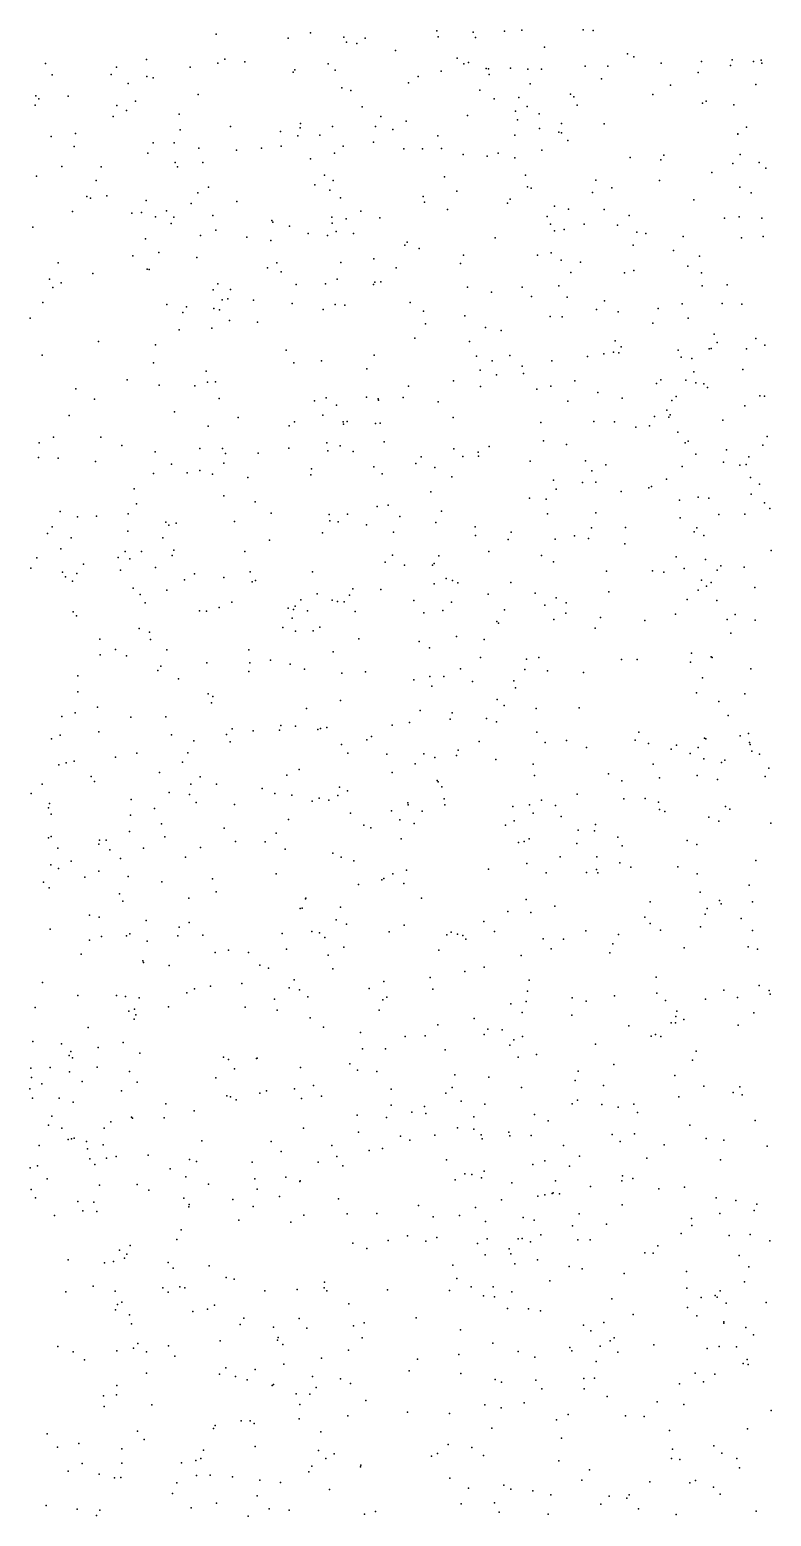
# Model space of a CAD drawing. Extents: x 2 to 99999, y 0 to 49999.
# Drawn here: x 6263 to 12499, y 1 to 12497 of the extents above; entities that cross this region are included whole.
import ezdxf

# ---------------------------------------------------------------- set-up
doc = ezdxf.new("R2010")
doc.units = 0
doc.header["$MEASUREMENT"] = 0
doc.layers.add('points', color=50, linetype='Continuous')

msp = doc.modelspace()

# ---------------------------------------------------------------- linework, layer by layer
at = {"layer": 'points', "color": 3}
for p in [(10916, 12497, 73), (7830, 12460, 54), (8436, 12427, 17), (8625, 12472, 17), (8906, 12434, 68), (8928, 12392, 66), (9013, 12380, 49), (9083, 12427, 64), (9686, 12488, 1), (9699, 12436, 25), (9993, 12476, 29), (10012, 12431, 53), (10255, 12484, 11), (10402, 12493, 49), (11002, 12490, 64), (7246, 12246, 72), (7904, 12249, 20), (9338, 12321, 17), (9859, 12258, 61), (10592, 12351, 41), (11289, 12293, 67), (11344, 12270, 92), (6395, 12214, 99), (6994, 12182, 14), (7612, 12181, 32), (7844, 12217, 23), (8071, 12226, 76), (8480, 12139, 92), (8492, 12160, 70), (8773, 12209, 13), (8832, 12156, 17), (9723, 12149, 34), (9915, 12209, 81), (9952, 12220, 59), (10101, 12171, 45), (10122, 12168, 60), (10126, 12121, 29), (10306, 12174, 32), (10451, 12165, 60), (10567, 12165, 73), (10935, 12191, 64), (11126, 12191, 27), (11572, 12215, 33), (11884, 12138, 65), (11911, 12229, 71), (12155, 12196, 37), (12169, 12243, 87), (12350, 12230, 96), (12413, 12241, 54), (12421, 12217, 68), (6451, 12117, 26), (6949, 12119, 68), (7092, 12045, 25), (7247, 12103, 78), (7301, 12093, 76), (8889, 12007, 94), (9449, 12049, 49), (9529, 12104, 49), (10472, 12042, 48), (11071, 12083, 96), (11652, 12031, 96), (12370, 12035, 96), (6314, 11941, 87), (6340, 11916, 50), (6587, 11937, 46), (7153, 11896, 8), (7679, 11952, 28), (8964, 11986, 54), (10049, 11988, 85), (10169, 11916, 86), (10377, 11926, 16), (10811, 11956, 57), (10840, 11932, 40), (11504, 11951, 41), (11920, 11879, 9), (11953, 11895, 72), (6308, 11862, 61), (6966, 11766, 40), (6995, 11861, 46), (7076, 11819, 75), (7519, 11787, 45), (9058, 11850, 89), (9216, 11767, 79), (9946, 11777, 98), (10347, 11812, 13), (10447, 11852, 48), (10548, 11791, 96), (10866, 11864, 17), (12183, 11866, 95), (6649, 11625, 65), (7529, 11654, 77), (7951, 11684, 32), (8373, 11641, 12), (8537, 11673, 85), (8540, 11709, 32), (8809, 11683, 83), (9170, 11682, 28), (9316, 11657, 18), (9428, 11727, 80), (10366, 11740, 37), (10550, 11667, 94), (10714, 11635, 12), (10734, 11709, 40), (10735, 11631, 3), (11095, 11705, 51), (12292, 11677, 94), (6444, 11598, 67), (6637, 11515, 20), (7301, 11546, 9), (7479, 11547, 57), (7686, 11500, 45), (8213, 11502, 90), (8379, 11519, 82), (8518, 11605, 33), (8703, 11611, 81), (8900, 11517, 95), (9153, 11551, 5), (9565, 11496, 8), (9696, 11604, 23), (9727, 11498, 9), (10343, 11611, 96), (10788, 11565, 50), (12217, 11621, 26), (12217, 11619, 31), (7256, 11458, 31), (7487, 11380, 82), (7719, 11380, 28), (8001, 11484, 14), (8624, 11411, 14), (8826, 11458, 31), (9410, 11496, 25), (9908, 11448, 84), (10111, 11435, 67), (10202, 11458, 79), (10342, 11420, 90), (10569, 11485, 12), (11312, 11424, 77), (11571, 11404, 99), (11597, 11441, 68), (12175, 11372, 49), (12238, 11449, 50), (12397, 11382, 42), (6319, 11265, 63), (6533, 11348, 7), (6865, 11345, 83), (7507, 11344, 53), (8743, 11273, 45), (9751, 11261, 94), (10433, 11273, 78), (11998, 11297, 22), (12454, 11332, 8), (6821, 11228, 18), (7676, 11125, 35), (7768, 11172, 97), (8660, 11192, 4), (8786, 11147, 13), (8814, 11229, 44), (9855, 11139, 70), (10449, 11177, 53), (10479, 11165, 53), (10997, 11129, 76), (11023, 11233, 90), (11158, 11167, 27), (11559, 11229, 7), (12235, 11173, 54), (12330, 11127, 20), (6744, 11094, 71), (6774, 11080, 36), (6913, 11101, 13), (7243, 11062, 55), (7620, 11036, 36), (8005, 11054, 100), (8876, 11085, 52), (9571, 11096, 52), (9583, 11046, 13), (10282, 11038, 26), (10303, 11073, 84), (10676, 11014, 30), (11848, 11067, 95), (6622, 10969, 48), (7121, 10956, 8), (7203, 10961, 38), (7321, 10925, 28), (7414, 10974, 85), (7476, 10922, 96), (7804, 10935, 36), (8298, 10892, 70), (8307, 10878, 44), (8804, 10920, 61), (8807, 10872, 95), (8924, 10906, 80), (9047, 10971, 68), (9207, 10916, 30), (9777, 10986, 56), (10614, 10928, 68), (10795, 10989, 4), (11093, 10987, 57), (11305, 10935, 34), (12107, 10912, 88), (12228, 10925, 34), (12421, 10913, 39), (6289, 10837, 3), (7453, 10867, 51), (7699, 10767, 100), (7827, 10813, 5), (8090, 10754, 55), (8449, 10846, 25), (8604, 10785, 99), (8766, 10766, 31), (8841, 10801, 53), (8985, 10785, 33), (10178, 10747, 27), (10642, 10861, 92), (10676, 10806, 71), (10758, 10817, 18), (10927, 10862, 7), (11205, 10855, 93), (11368, 10794, 5), (11444, 10784, 53), (11758, 10759, 73), (12248, 10748, 45), (12432, 10760, 71), (7237, 10740, 59), (7350, 10623, 34), (8292, 10725, 98), (9417, 10687, 9), (9436, 10710, 37), (9537, 10659, 14), (11339, 10685, 90), (11677, 10640, 3), (6503, 10537, 35), (7130, 10595, 86), (7669, 10581, 13), (8341, 10537, 87), (8879, 10539, 20), (9158, 10571, 31), (9886, 10533, 64), (9912, 10603, 24), (10532, 10601, 80), (10648, 10620, 34), (10733, 10559, 8), (10895, 10542, 77), (11798, 10508, 33), (11896, 10594, 11), (6430, 10400, 14), (6795, 10447, 23), (7252, 10483, 8), (7268, 10482, 75), (8262, 10495, 56), (8379, 10462, 99), (8849, 10400, 78), (9166, 10376, 75), (9215, 10377, 94), (9345, 10494, 5), (10814, 10455, 62), (11264, 10453, 23), (11344, 10472, 45), (11912, 10454, 6), (6458, 10329, 29), (6528, 10370, 62), (7807, 10311, 9), (7845, 10360, 77), (7952, 10313, 48), (8503, 10355, 92), (8751, 10362, 12), (9153, 10355, 38), (9946, 10332, 65), (10147, 10292, 51), (10405, 10332, 65), (10482, 10255, 69), (10714, 10345, 26), (10782, 10248, 97), (11919, 10343, 35), (12127, 10351, 13), (6374, 10205, 82), (7416, 10187, 48), (7583, 10167, 54), (7812, 10153, 15), (7859, 10143, 8), (7882, 10227, 57), (7929, 10235, 89), (8144, 10224, 73), (8471, 10196, 29), (8731, 10145, 87), (8833, 10186, 21), (8914, 10182, 79), (9463, 10204, 85), (9575, 10131, 1), (11029, 10144, 52), (11098, 10217, 73), (11212, 10126, 77), (11549, 10154, 72), (11750, 10193, 97), (12087, 10196, 48), (12251, 10191, 55), (6268, 10072, 67), (7552, 10120, 54), (7944, 10053, 67), (8180, 10039, 3), (9592, 10025, 16), (9923, 10091, 86), (10639, 10086, 18), (10740, 10082, 48), (11503, 10031, 50), (11801, 10073, 2), (6843, 9875, 49), (7519, 9975, 26), (7794, 9988, 33), (9502, 9905, 77), (9961, 9875, 65), (10095, 9995, 26), (10227, 9969, 89), (11187, 9882, 1), (12018, 9939, 35), (12369, 9902, 94), (6367, 9762, 64), (7320, 9848, 68), (8420, 9803, 44), (9160, 9761, 9), (10019, 9753, 96), (10302, 9758, 92), (10954, 9749, 47), (11090, 9773, 68), (11172, 9785, 90), (11218, 9782, 85), (11237, 9830, 85), (11717, 9804, 61), (11977, 9815, 8), (11993, 9816, 12), (12044, 9867, 17), (12292, 9815, 42), (12446, 9844, 52), (7304, 9696, 9), (7746, 9626, 59), (8485, 9698, 0), (8716, 9714, 66), (9097, 9646, 45), (10050, 9636, 95), (10153, 9714, 48), (10403, 9670, 98), (10655, 9713, 42), (11740, 9743, 2), (11830, 9734, 3), (12261, 9641, 6), (7082, 9554, 0), (7353, 9510, 64), (7652, 9503, 18), (7758, 9533, 62), (7826, 9538, 63), (9448, 9501, 80), (9826, 9546, 87), (10053, 9499, 15), (10189, 9595, 78), (10415, 9608, 74), (10646, 9501, 21), (10846, 9546, 1), (11533, 9523, 39), (11571, 9553, 22), (11781, 9550, 37), (11849, 9621, 32), (11864, 9530, 49), (11933, 9521, 94), (6650, 9479, 12), (6808, 9390, 8), (7856, 9397, 40), (8657, 9376, 82), (8755, 9403, 69), (9094, 9408, 2), (9193, 9393, 64), (9197, 9384, 42), (9403, 9405, 36), (10528, 9476, 58), (10788, 9375, 21), (11041, 9447, 11), (11246, 9401, 61), (11662, 9380, 38), (11700, 9413, 10), (11964, 9490, 2), (12402, 9419, 92), (12442, 9416, 15), (6594, 9255, 49), (7480, 9285, 56), (8728, 9258, 7), (8843, 9341, 49), (9697, 9368, 49), (11621, 9299, 50), (11650, 9259, 31), (12277, 9335, 37), (7765, 9165, 51), (8017, 9236, 25), (8445, 9167, 93), (8491, 9202, 49), (8898, 9202, 58), (8902, 9180, 97), (8934, 9204, 57), (9172, 9187, 41), (9209, 9190, 91), (9823, 9237, 84), (10560, 9196, 99), (11006, 9203, 33), (11181, 9202, 34), (11359, 9155, 29), (11475, 9166, 19), (11518, 9245, 94), (11639, 9241, 61), (12091, 9216, 32), (6342, 9024, 48), (6464, 9072, 61), (6862, 9071, 95), (7037, 9003, 99), (8761, 9024, 17), (8873, 9000, 95), (9245, 9034, 77), (10584, 9040, 29), (10776, 9010, 19), (11713, 9113, 84), (11776, 9023, 46), (11800, 9038, 51), (12428, 9004, 67), (12465, 9078, 75), (6337, 8900, 66), (6502, 8896, 67), (7319, 8950, 41), (7694, 8978, 23), (7885, 8976, 25), (7911, 8934, 92), (8184, 8937, 100), (8443, 8980, 37), (8771, 8957, 44), (8984, 8951, 30), (9556, 8906, 28), (9829, 8975, 51), (9906, 8908, 99), (10034, 8945, 64), (10036, 8913, 18), (10127, 8993, 1), (10937, 8872, 32), (11865, 8930, 32), (12123, 8965, 78), (12311, 8906, 5), (6816, 8868, 2), (7305, 8766, 22), (7456, 8845, 28), (7587, 8771, 32), (7694, 8793, 36), (7799, 8760, 44), (7895, 8853, 43), (8626, 8756, 5), (8634, 8805, 27), (9158, 8822, 34), (9228, 8763, 83), (9510, 8851, 36), (9670, 8817, 94), (10471, 8870, 96), (10991, 8788, 38), (11109, 8838, 23), (11749, 8826, 58), (12096, 8862, 94), (12235, 8837, 15), (12287, 8842, 45), (7141, 8638, 23), (8098, 8734, 38), (9812, 8739, 42), (10667, 8710, 67), (10690, 8635, 93), (10912, 8692, 82), (11025, 8694, 68), (11469, 8647, 8), (11493, 8658, 45), (11618, 8718, 21), (12325, 8732, 53), (12401, 8676, 53), (7161, 8511, 100), (7895, 8580, 19), (8158, 8529, 15), (9277, 8500, 61), (9636, 8613, 36), (10466, 8558, 84), (10605, 8550, 29), (11238, 8616, 87), (11727, 8543, 94), (11885, 8568, 56), (11973, 8560, 77), (12331, 8594, 92), (12443, 8521, 39), (6518, 8446, 88), (6664, 8402, 52), (6826, 8408, 56), (7091, 8427, 91), (8295, 8432, 16), (8780, 8422, 21), (8935, 8424, 86), (9186, 8488, 29), (9375, 8404, 24), (9725, 8451, 29), (10617, 8427, 60), (11024, 8436, 49), (11732, 8393, 46), (12059, 8422, 3), (12276, 8425, 4), (12488, 8472, 39), (6412, 8262, 51), (6451, 8318, 67), (7089, 8282, 55), (7408, 8358, 100), (7432, 8331, 31), (7495, 8348, 79), (7984, 8362, 44), (8724, 8268, 26), (8786, 8369, 46), (8858, 8359, 85), (9095, 8335, 91), (9322, 8273, 81), (9679, 8355, 7), (10010, 8319, 45), (10313, 8274, 99), (10988, 8310, 0), (11272, 8313, 73), (11852, 8275, 58), (11872, 8310, 46), (6525, 8132, 39), (6611, 8227, 48), (7383, 8225, 98), (8279, 8206, 49), (10012, 8245, 32), (10288, 8212, 84), (10681, 8215, 43), (10845, 8242, 60), (10963, 8220, 9), (11267, 8175, 3), (11932, 8246, 13), (6323, 8057, 69), (6716, 8004, 58), (7007, 8060, 87), (7065, 8112, 31), (7106, 8049, 46), (7204, 8112, 54), (7462, 8078, 55), (7475, 8121, 47), (8072, 8110, 92), (9252, 8020, 17), (9313, 8081, 23), (9663, 8010, 29), (9704, 8074, 39), (10124, 8111, 29), (10566, 8076, 2), (10668, 8025, 9), (11699, 8065, 76), (11945, 8043, 37), (12497, 8120, 76), (6274, 7970, 86), (6538, 7936, 42), (6564, 7898, 29), (6660, 7925, 68), (7026, 7954, 28), (7320, 7975, 24), (7564, 7873, 30), (7649, 7924, 38), (7896, 7891, 97), (8117, 7940, 73), (8640, 7941, 79), (9414, 7997, 75), (9651, 7996, 16), (9764, 7885, 85), (11113, 7946, 1), (11501, 7947, 78), (11597, 7937, 75), (11766, 7968, 66), (12044, 7953, 19), (12075, 7989, 19), (12271, 7979, 6), (6623, 7862, 88), (7134, 7802, 52), (7193, 7749, 88), (7416, 7787, 87), (8135, 7856, 27), (8163, 7867, 22), (8680, 7754, 51), (8980, 7797, 60), (9217, 7792, 9), (9664, 7838, 13), (9818, 7866, 81), (9863, 7847, 57), (10119, 7751, 27), (10309, 7849, 35), (10515, 7760, 76), (11133, 7772, 50), (11883, 7787, 44), (11912, 7869, 24), (11955, 7819, 56), (11993, 7850, 89), (12361, 7809, 85), (7234, 7678, 43), (7857, 7641, 43), (7962, 7684, 70), (8436, 7634, 88), (8481, 7624, 70), (8496, 7652, 12), (8543, 7705, 72), (8807, 7702, 38), (8851, 7691, 82), (8907, 7689, 99), (8953, 7744, 70), (9494, 7700, 16), (9811, 7685, 93), (10596, 7659, 95), (10689, 7721, 41), (10773, 7679, 95), (11791, 7707, 96), (12041, 7700, 15), (6628, 7604, 81), (6658, 7570, 8), (7690, 7613, 35), (7751, 7609, 98), (8469, 7550, 57), (8599, 7612, 4), (8999, 7607, 15), (9577, 7594, 2), (9736, 7615, 49), (10191, 7523, 85), (10206, 7509, 74), (10255, 7621, 24), (10671, 7539, 49), (10771, 7593, 82), (11064, 7557, 50), (11436, 7531, 85), (11694, 7583, 60), (12127, 7538, 88), (12196, 7580, 96), (12364, 7534, 39), (6852, 7373, 38), (7185, 7463, 93), (7270, 7432, 66), (7280, 7372, 75), (8391, 7472, 39), (8498, 7442, 90), (8647, 7445, 17), (8702, 7476, 31), (9030, 7377, 75), (9853, 7395, 60), (11018, 7465, 51), (12160, 7424, 44), (6985, 7286, 67), (7417, 7285, 96), (8106, 7285, 8), (8815, 7267, 20), (9539, 7354, 21), (9626, 7300, 84), (10085, 7372, 57), (11828, 7255, 55), (6855, 7243, 35), (7077, 7233, 63), (7366, 7146, 35), (7754, 7174, 54), (8115, 7174, 67), (8288, 7196, 24), (8453, 7163, 11), (8573, 7123, 73), (9886, 7125, 73), (10054, 7220, 56), (10440, 7207, 37), (10544, 7219, 30), (11239, 7202, 47), (11370, 7202, 78), (11821, 7180, 59), (11995, 7225, 15), (12001, 7219, 34), (12327, 7124, 46), (6668, 7065, 22), (7341, 7110, 29), (7513, 7040, 64), (8106, 7102, 8), (8889, 7089, 75), (9087, 7098, 94), (9494, 7033, 6), (9629, 7060, 95), (9746, 7060, 43), (9987, 7019, 40), (10335, 7023, 61), (10426, 7119, 92), (10616, 7108, 66), (10921, 7095, 10), (11921, 7048, 12), (6669, 6931, 55), (7763, 6915, 6), (7803, 6892, 71), (9644, 6979, 3), (10348, 6965, 65), (11871, 6924, 26), (12278, 6915, 98), (6646, 6755, 90), (6833, 6802, 77), (7791, 6840, 19), (8590, 6791, 13), (8878, 6859, 67), (9546, 6773, 80), (9815, 6756, 1), (10193, 6867, 41), (10253, 6817, 65), (10523, 6791, 25), (10884, 6796, 1), (12057, 6851, 98), (6532, 6725, 5), (7114, 6719, 5), (7408, 6722, 14), (8374, 6647, 18), (8497, 6644, 97), (8763, 6632, 51), (9311, 6650, 99), (9458, 6673, 15), (9798, 6701, 1), (10105, 6706, 5), (10189, 6680, 22), (12136, 6732, 23), (6446, 6537, 19), (6518, 6568, 23), (6845, 6596, 87), (7456, 6569, 28), (7643, 6518, 38), (7919, 6573, 72), (7950, 6510, 86), (7965, 6621, 19), (8143, 6604, 72), (8364, 6609, 5), (8687, 6614, 99), (8709, 6622, 76), (9098, 6528, 42), (9137, 6556, 29), (10044, 6513, 69), (10529, 6592, 92), (10597, 6505, 3), (10777, 6522, 95), (11355, 6525, 83), (11385, 6593, 12), (11938, 6542, 53), (11950, 6536, 93), (12238, 6560, 92), (12308, 6580, 55), (12316, 6505, 65), (6985, 6382, 27), (7165, 6415, 38), (7593, 6419, 15), (8885, 6488, 51), (8937, 6417, 63), (9267, 6408, 72), (9578, 6410, 72), (9669, 6378, 79), (9853, 6395, 82), (9867, 6440, 23), (10944, 6463, 29), (11467, 6496, 79), (11656, 6448, 66), (11701, 6483, 22), (11816, 6412, 78), (11883, 6462, 11), (12322, 6488, 66), (12336, 6433, 41), (12401, 6407, 58), (6509, 6318, 82), (6571, 6333, 1), (6638, 6348, 23), (7355, 6254, 61), (7549, 6341, 21), (8529, 6278, 55), (9311, 6252, 86), (9505, 6326, 64), (10182, 6363, 55), (10496, 6324, 88), (11505, 6323, 65), (11933, 6369, 94), (12081, 6338, 26), (12109, 6356, 84), (12479, 6289, 57), (6368, 6156, 80), (6780, 6220, 29), (6807, 6178, 16), (7619, 6156, 96), (7697, 6217, 42), (7833, 6155, 16), (8425, 6232, 18), (8868, 6129, 14), (9689, 6185, 62), (9698, 6175, 62), (9730, 6132, 37), (10508, 6227, 65), (11130, 6242, 88), (11243, 6182, 99), (11558, 6207, 22), (11875, 6229, 22), (12046, 6194, 4), (12448, 6220, 89), (6275, 6078, 5), (7115, 6027, 23), (7437, 6084, 2), (7606, 6069, 67), (7662, 6001, 77), (8217, 6119, 77), (8324, 6077, 71), (8468, 6063, 91), (8638, 6013, 37), (8697, 6036, 9), (8778, 6021, 88), (8855, 6061, 59), (8935, 6100, 77), (9443, 5998, 1), (9748, 6032, 22), (10566, 6020, 26), (10867, 6071, 96), (11258, 6031, 76), (11440, 6035, 17), (11551, 6004, 19), (6420, 5957, 19), (6429, 5993, 54), (6444, 5904, 87), (7111, 5895, 23), (7313, 5951, 74), (7984, 5983, 70), (8961, 5912, 86), (9305, 5931, 69), (9445, 5980, 32), (9563, 5929, 84), (9754, 5980, 91), (10326, 5966, 59), (10467, 5982, 31), (10497, 5911, 36), (10684, 5977, 32), (10733, 5884, 87), (11560, 5943, 92), (11604, 5924, 14), (11974, 5879, 84), (12114, 5968, 40), (12152, 5945, 8), (7102, 5756, 6), (7372, 5821, 81), (7898, 5785, 86), (8439, 5857, 69), (9073, 5811, 15), (9131, 5787, 19), (9376, 5855, 5), (9496, 5824, 39), (10264, 5811, 50), (10338, 5846, 37), (10874, 5768, 55), (11012, 5763, 56), (11020, 5816, 48), (12059, 5845, 24), (12496, 5827, 10), (6421, 5705, 30), (6443, 5716, 71), (6845, 5652, 67), (6849, 5685, 73), (6907, 5685, 1), (7399, 5711, 96), (7700, 5623, 76), (7993, 5673, 60), (8243, 5670, 26), (8337, 5744, 82), (9387, 5695, 22), (10373, 5664, 50), (10422, 5673, 69), (10464, 5695, 29), (10864, 5657, 93), (11210, 5710, 44), (11244, 5636, 84), (11792, 5682, 87), (11873, 5647, 28), (6501, 5616, 32), (6611, 5509, 24), (6936, 5603, 37), (7027, 5531, 72), (7219, 5616, 93), (7573, 5541, 14), (8412, 5608, 78), (8812, 5574, 45), (8882, 5541, 42), (8989, 5511, 3), (10724, 5544, 24), (11032, 5544, 19), (12368, 5514, 22), (6440, 5477, 49), (6506, 5447, 74), (6844, 5425, 84), (7090, 5380, 56), (8336, 5402, 89), (9316, 5402, 99), (9432, 5431, 8), (10121, 5441, 38), (10443, 5487, 24), (10606, 5411, 22), (10945, 5412, 49), (11030, 5438, 84), (11042, 5409, 8), (11226, 5493, 66), (11319, 5456, 13), (11713, 5459, 23), (11876, 5401, 4), (6379, 5332, 61), (6427, 5283, 62), (6726, 5372, 31), (7374, 5335, 45), (7799, 5360, 91), (7831, 5249, 5), (9027, 5313, 39), (9223, 5352, 38), (9240, 5361, 10), (9409, 5321, 25), (12313, 5305, 33), (7019, 5234, 51), (7045, 5172, 66), (7601, 5196, 74), (8582, 5192, 14), (8586, 5197, 88), (9558, 5196, 25), (10438, 5185, 92), (10679, 5129, 10), (11481, 5165, 79), (11901, 5248, 24), (12063, 5178, 2), (12078, 5150, 3), (12341, 5166, 42), (6765, 5054, 16), (6846, 5036, 44), (7243, 5009, 99), (8538, 5111, 86), (8553, 5112, 67), (8841, 5014, 92), (8878, 5120, 35), (10083, 5002, 84), (10284, 5085, 0), (10476, 5076, 84), (11436, 5036, 5), (11943, 5062, 75), (11961, 5111, 80), (12247, 5026, 24), (6435, 4936, 47), (6868, 4875, 99), (7077, 4881, 23), (7105, 4898, 13), (7510, 4879, 72), (7520, 4954, 55), (7605, 4992, 5), (7720, 4885, 80), (8385, 4899, 55), (8635, 4917, 87), (8700, 4906, 52), (8928, 4978, 94), (9285, 4915, 45), (9412, 4970, 94), (9772, 4889, 51), (9807, 4912, 36), (9861, 4895, 80), (9905, 4883, 10), (10173, 4916, 95), (10941, 4921, 2), (11215, 4891, 9), (11481, 4983, 33), (11569, 4929, 15), (11905, 4956, 29), (12341, 4924, 94), (6766, 4844, 35), (7251, 4836, 73), (7936, 4761, 2), (8423, 4767, 61), (8745, 4865, 90), (8906, 4785, 60), (9703, 4759, 33), (9931, 4853, 52), (10582, 4855, 6), (10649, 4771, 92), (10752, 4851, 3), (11167, 4814, 94), (11766, 4780, 35), (12305, 4787, 14), (12383, 4769, 25), (6697, 4726, 7), (7215, 4669, 62), (7219, 4655, 49), (7436, 4630, 93), (7824, 4739, 41), (8103, 4740, 29), (8198, 4633, 68), (8774, 4717, 19), (10395, 4716, 33), (11142, 4737, 30), (8270, 4609, 36), (8486, 4509, 100), (8812, 4602, 33), (9630, 4531, 78), (9922, 4579, 40), (10086, 4617, 95), (10462, 4508, 37), (11532, 4532, 62), (6372, 4487, 86), (6669, 4379, 19), (6992, 4378, 67), (7584, 4402, 70), (7650, 4436, 93), (7784, 4457, 78), (8047, 4479, 16), (8444, 4442, 3), (8533, 4426, 10), (9119, 4438, 4), (9240, 4496, 23), (9653, 4432, 62), (10448, 4416, 95), (11182, 4375, 17), (11537, 4399, 80), (12099, 4423, 30), (12398, 4462, 47), (12481, 4420, 71), (12489, 4389, 2), (6310, 4278, 65), (7068, 4371, 29), (7144, 4265, 43), (7183, 4360, 54), (7430, 4284, 50), (8074, 4281, 11), (8323, 4347, 95), (8344, 4254, 48), (8603, 4368, 85), (9201, 4255, 65), (9232, 4342, 89), (9265, 4364, 14), (10310, 4309, 68), (10439, 4327, 15), (10826, 4359, 12), (10943, 4330, 68), (11610, 4338, 49), (11945, 4348, 53), (12215, 4363, 20), (7098, 4247, 81), (7141, 4181, 83), (7156, 4217, 97), (8623, 4192, 37), (9695, 4132, 37), (10000, 4185, 85), (10403, 4235, 78), (10823, 4214, 11), (11300, 4124, 91), (11656, 4149, 66), (11694, 4149, 18), (11696, 4201, 57), (11704, 4246, 65), (11765, 4176, 81), (12222, 4128, 33), (12352, 4233, 76), (6756, 4110, 48), (8733, 4113, 13), (9046, 4067, 90), (9420, 4035, 69), (9590, 4041, 4), (10085, 4052, 58), (10115, 4096, 66), (10235, 4090, 74), (10334, 4006, 86), (10407, 4033, 42), (11488, 4037, 73), (11525, 4052, 56), (11570, 4035, 32), (6290, 3991, 77), (6531, 3972, 1), (6608, 3908, 80), (6838, 3941, 49), (7049, 3984, 57), (7189, 3895, 11), (9061, 3930, 95), (9254, 3930, 73), (9758, 3922, 8), (10302, 3961, 48), (10524, 3883, 18), (11021, 3970, 72), (11868, 3911, 97), (6272, 3769, 88), (6435, 3774, 76), (6594, 3873, 46), (6623, 3854, 87), (6831, 3775, 73), (7892, 3859, 69), (7935, 3842, 43), (7985, 3761, 61), (8169, 3848, 76), (8175, 3851, 10), (8540, 3774, 95), (8956, 3805, 22), (9020, 3750, 6), (10371, 3859, 94), (11176, 3799, 32), (11838, 3835, 80), (6279, 3689, 25), (6364, 3636, 37), (6599, 3736, 42), (6705, 3656, 55), (7102, 3740, 14), (7168, 3650, 83), (7829, 3686, 14), (9181, 3739, 43), (9839, 3712, 84), (10124, 3691, 65), (10850, 3663, 94), (10874, 3742, 45), (11687, 3706, 2), (6263, 3594, 53), (6288, 3516, 15), (6512, 3516, 37), (7036, 3576, 27), (7921, 3536, 36), (7952, 3527, 89), (7999, 3503, 61), (8197, 3559, 65), (8253, 3578, 54), (8490, 3595, 26), (8549, 3512, 20), (8651, 3623, 81), (8717, 3533, 98), (9303, 3592, 24), (9763, 3559, 63), (9815, 3604, 25), (10399, 3606, 17), (11088, 3623, 14), (11721, 3528, 10), (11933, 3617, 18), (12180, 3563, 59), (12234, 3610, 91), (12254, 3544, 90), (6628, 3483, 0), (7409, 3467, 45), (7645, 3408, 70), (9303, 3458, 83), (9477, 3398, 21), (9584, 3445, 87), (9595, 3387, 44), (9890, 3491, 41), (10090, 3464, 65), (10509, 3377, 98), (10826, 3468, 55), (10871, 3498, 4), (11075, 3462, 58), (11212, 3441, 40), (11343, 3465, 11), (11374, 3395, 22), (6420, 3289, 66), (6448, 3363, 74), (6532, 3264, 82), (6889, 3264, 95), (6944, 3316, 85), (7120, 3356, 94), (7128, 3348, 72), (7395, 3349, 27), (8566, 3264, 82), (9017, 3373, 98), (9263, 3354, 83), (9860, 3265, 73), (9997, 3256, 83), (9998, 3358, 86), (10624, 3326, 91), (11813, 3289, 61), (12364, 3328, 58), (6586, 3168, 97), (6614, 3173, 69), (6637, 3180, 15), (6741, 3150, 4), (7711, 3158, 75), (8293, 3151, 69), (9029, 3230, 24), (9380, 3196, 39), (9459, 3164, 4), (9669, 3205, 70), (10059, 3208, 61), (10069, 3173, 77), (10292, 3230, 98), (10300, 3199, 51), (10481, 3201, 37), (11161, 3209, 40), (11228, 3152, 17), (11348, 3215, 95), (11598, 3124, 90), (11951, 3176, 32), (12100, 3164, 23), (6342, 3118, 53), (6748, 3090, 98), (6770, 3007, 22), (6882, 3122, 11), (6909, 3011, 57), (6991, 3026, 67), (7258, 3036, 49), (8377, 3066, 100), (8803, 3118, 18), (8847, 3026, 47), (9117, 3077, 9), (9231, 3092, 71), (10752, 3118, 87), (10886, 3029, 85), (11454, 3012, 55), (12465, 3111, 89), (6267, 2931, 56), (6328, 2948, 7), (6811, 2959, 69), (7443, 2921, 61), (7608, 2999, 68), (7667, 2983, 42), (8133, 2978, 75), (8688, 2977, 97), (8897, 2947, 22), (9769, 2998, 68), (9923, 2879, 90), (10085, 2902, 70), (10495, 2959, 22), (10596, 2988, 40), (10801, 2944, 3), (12073, 2998, 90), (6410, 2837, 75), (6850, 2785, 100), (7168, 2791, 84), (7575, 2854, 57), (7767, 2794, 89), (8156, 2838, 96), (8176, 2751, 62), (8416, 2852, 93), (8535, 2815, 85), (8537, 2821, 45), (9840, 2829, 35), (9982, 2873, 74), (10061, 2845, 8), (10318, 2804, 73), (10684, 2821, 14), (10978, 2772, 66), (11242, 2822, 93), (11248, 2862, 20), (11334, 2841, 9), (11554, 2753, 23), (11770, 2767, 7), (6276, 2749, 57), (6313, 2679, 8), (6668, 2648, 71), (6803, 2642, 82), (7265, 2742, 62), (7560, 2676, 78), (7970, 2665, 84), (8365, 2690, 37), (8859, 2670, 58), (10231, 2661, 30), (10537, 2692, 19), (10595, 2703, 65), (10656, 2713, 47), (10665, 2721, 47), (10717, 2712, 35), (12035, 2677, 70), (12202, 2656, 73), (12377, 2625, 41), (6473, 2528, 57), (6709, 2568, 50), (6827, 2564, 79), (7600, 2603, 5), (7603, 2623, 62), (8143, 2604, 40), (8569, 2533, 38), (8933, 2542, 94), (9181, 2547, 35), (9533, 2614, 44), (9655, 2517, 59), (9876, 2529, 81), (10013, 2598, 99), (10413, 2512, 56), (10884, 2542, 37), (11245, 2619, 25), (11829, 2504, 46), (12066, 2547, 42), (12354, 2570, 60), (7538, 2410, 37), (8023, 2489, 70), (8460, 2474, 60), (10096, 2478, 56), (10505, 2489, 80), (10828, 2442, 7), (11113, 2456, 8), (11740, 2378, 20), (11831, 2444, 54), (7108, 2278, 40), (7501, 2327, 37), (8979, 2296, 31), (9098, 2253, 62), (9277, 2318, 10), (9441, 2359, 63), (9595, 2314, 53), (9688, 2344, 1), (10029, 2294, 91), (10111, 2333, 42), (10372, 2334, 50), (10404, 2336, 18), (10474, 2308, 75), (10561, 2367, 8), (10873, 2325, 34), (10975, 2326, 56), (11545, 2275, 29), (12144, 2360, 93), (12322, 2370, 48), (12487, 2317, 75), (6586, 2157, 13), (6892, 2132, 77), (6969, 2142, 42), (7019, 2237, 90), (7059, 2172, 66), (7081, 2203, 100), (7428, 2134, 41), (10093, 2199, 73), (10294, 2249, 33), (10308, 2207, 79), (10344, 2124, 19), (10534, 2156, 10), (11436, 2216, 37), (11506, 2214, 78), (12229, 2193, 74), (7470, 2087, 12), (7772, 2106, 21), (7915, 2009, 44), (9820, 2112, 26), (9855, 2000, 96), (10799, 2101, 58), (10908, 2082, 43), (11262, 2041, 43), (11787, 2059, 63), (12310, 2099, 39), (6567, 1887, 3), (6796, 1935, 53), (6982, 1894, 17), (7382, 1922, 13), (7428, 1884, 38), (7526, 1931, 3), (7569, 1921, 38), (7983, 1994, 92), (8241, 1895, 39), (8513, 1906, 67), (8738, 1922, 91), (8741, 1968, 10), (8762, 1895, 90), (9271, 1905, 83), (9792, 1898, 28), (9975, 1931, 11), (10160, 1929, 17), (10317, 1889, 55), (10637, 1979, 6), (11789, 1919, 21), (12069, 1897, 63), (12274, 1973, 80), (7001, 1781, 97), (7038, 1800, 17), (7818, 1776, 9), (8948, 1788, 23), (10080, 1855, 41), (10173, 1845, 31), (11159, 1828, 2), (11796, 1756, 98), (11909, 1841, 5), (12026, 1857, 51), (12045, 1844, 94), (12120, 1793, 83), (12455, 1799, 29), (6986, 1737, 83), (7102, 1695, 14), (7635, 1723, 37), (7758, 1743, 43), (8065, 1666, 76), (8530, 1663, 62), (9075, 1628, 71), (9514, 1668, 15), (10281, 1749, 75), (10457, 1746, 68), (10559, 1728, 30), (11090, 1630, 43), (11338, 1696, 37), (11873, 1687, 59), (12099, 1625, 74), (12101, 1636, 76), (7119, 1618, 51), (8034, 1613, 38), (8314, 1591, 11), (8314, 1590, 91), (8353, 1505, 14), (8593, 1582, 13), (8986, 1603, 59), (9059, 1501, 75), (9885, 1569, 76), (10920, 1608, 56), (10983, 1560, 75), (11179, 1500, 55), (12286, 1589, 92), (12350, 1526, 72), (6501, 1429, 55), (6630, 1382, 5), (6997, 1392, 95), (7136, 1414, 25), (7173, 1454, 36), (7245, 1384, 1), (7431, 1435, 70), (7865, 1477, 56), (8347, 1482, 45), (8391, 1444, 98), (8943, 1396, 35), (10157, 1455, 31), (10370, 1387, 62), (10806, 1420, 10), (10821, 1393, 54), (11059, 1432, 27), (11144, 1475, 98), (11210, 1381, 5), (11511, 1443, 21), (11960, 1412, 94), (12061, 1427, 2), (12208, 1426, 61), (6725, 1315, 28), (7483, 1347, 66), (7913, 1250, 83), (8400, 1281, 68), (8717, 1329, 41), (9524, 1323, 41), (9873, 1362, 11), (10510, 1339, 33), (11026, 1301, 41), (12263, 1285, 85), (12296, 1320, 79), (12304, 1278, 91), (7245, 1203, 21), (7859, 1195, 35), (7995, 1175, 50), (8092, 1148, 48), (8160, 1234, 21), (8642, 1175, 52), (8878, 1157, 6), (9453, 1224, 75), (9889, 1201, 16), (10177, 1151, 96), (10230, 1129, 98), (10520, 1145, 19), (10924, 1159, 1), (11014, 1161, 68), (11859, 1204, 50), (11928, 1132, 9), (12025, 1196, 81), (6883, 1013, 29), (6992, 1022, 81), (6996, 1101, 60), (8303, 1101, 31), (8313, 1110, 68), (8505, 1029, 7), (8620, 1028, 78), (8673, 1084, 60), (8960, 1116, 27), (10569, 1072, 69), (10927, 1071, 63), (11118, 1009, 61), (11726, 1113, 21), (6890, 925, 57), (7291, 939, 36), (8535, 942, 99), (9089, 974, 64), (9440, 876, 25), (10091, 938, 83), (10228, 914, 90), (10420, 954, 90), (11540, 963, 9), (11765, 942, 81), (12499, 890, 53), (7824, 763, 3), (8042, 803, 41), (8118, 803, 66), (8150, 780, 29), (8530, 820, 67), (8938, 845, 63), (9792, 864, 96), (10693, 812, 1), (10791, 858, 26), (11273, 845, 87), (11431, 840, 34), (6410, 693, 28), (7169, 717, 82), (7226, 646, 56), (7809, 740, 79), (8711, 711, 52), (10149, 741, 95), (10735, 657, 80), (11643, 723, 81), (12300, 737, 98), (6498, 583, 36), (6677, 613, 22), (7037, 567, 95), (7724, 556, 42), (8158, 588, 73), (8692, 554, 68), (8823, 527, 17), (9641, 507, 9), (9693, 530, 20), (9783, 604, 48), (9981, 578, 43), (10079, 513, 92), (11668, 566, 54), (12015, 593, 46), (12083, 532, 44), (6587, 380, 71), (6704, 444, 87), (7039, 448, 71), (7541, 451, 48), (7659, 469, 57), (7703, 487, 85), (8635, 423, 6), (8754, 488, 33), (9044, 417, 23), (9049, 430, 27), (10713, 468, 46), (10971, 392, 21), (11659, 487, 37), (11730, 478, 50), (12210, 487, 35), (12231, 408, 48), (6848, 354, 49), (6977, 325, 98), (7029, 328, 90), (7500, 283, 25), (7666, 345, 23), (7782, 346, 56), (7968, 333, 91), (8199, 304, 29), (8372, 284, 16), (8611, 374, 59), (9797, 322, 95), (10249, 264, 21), (10906, 304, 29), (11479, 292, 60), (11813, 281, 73), (11863, 302, 30), (7464, 193, 15), (8177, 172, 19), (8783, 226, 70), (9953, 237, 71), (10310, 228, 61), (10495, 216, 8), (10645, 181, 20), (11135, 170, 40), (11285, 152, 19), (11303, 182, 48), (12013, 246, 14), (12068, 187, 3), (6402, 92, 58), (6663, 60, 7), (6824, 7, 44), (6852, 52, 82), (7620, 72, 6), (7835, 111, 41), (8099, 1, 79), (8276, 63, 11), (8445, 52, 8), (9078, 20, 4), (9172, 42, 91), (9890, 105, 78), (10171, 115, 6), (10210, 36, 2), (10623, 20, 36), (11066, 102, 41), (11384, 65, 26), (11700, 17, 24), (12371, 44, 60)]:
    msp.add_point(p, dxfattribs=at)

doc.saveas('drawing.dxf')
